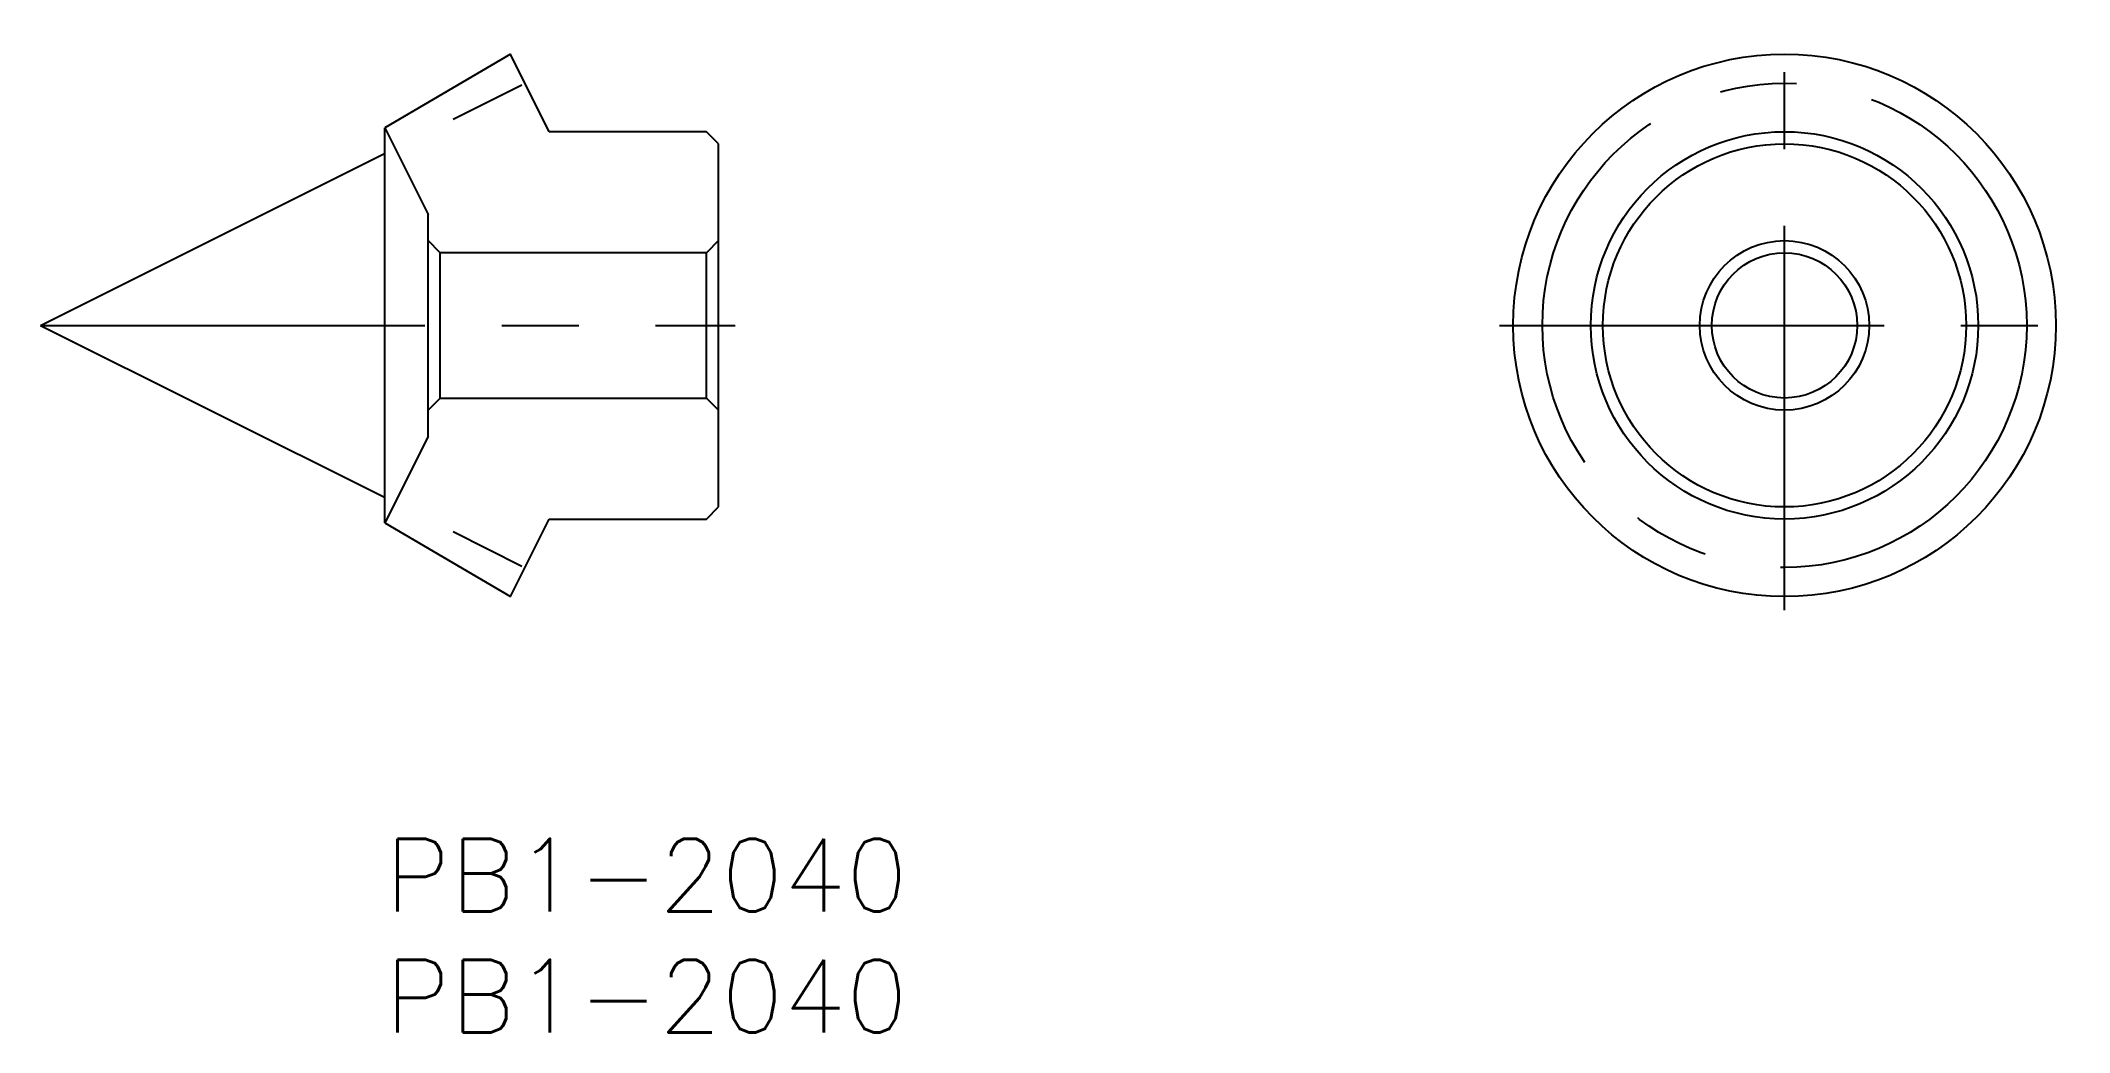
# Model space of a CAD drawing. Extents: x -14.2 to 69.6, y -8 to 33.
import ezdxf

# ---------------------------------------------------------------- set-up
doc = ezdxf.new("R2010")
doc.units = 0
doc.header["$LTSCALE"] = 0.5
doc.linetypes.add('CENTER', pattern=[50.8, 31.75, -6.35, 6.35, -6.35])
for name, color, linetype in [('MSM_CENTER', 1, 'CENTER'), ('MSM_CONTINUOUS', 7, 'CONTINUOUS'), ('MSM_PART_NUMBER', 7, 'CONTINUOUS')]:
    doc.layers.add(name, color=color, linetype=linetype)
doc.styles.get("Standard").update_dxf_attribs({"font": 'txt.shx', "height": 3, "bigfont": 'bigfont.shx'})

# ---------------------------------------------------------------- blocks, each defined once
blk = doc.blocks.new('*U17')
at = {"layer": 'MSM_PART_NUMBER'}
blk.add_text('PB1-2040', height=3, dxfattribs=at).set_placement((0, -3))
blk = doc.blocks.new('*U18')
at = {"layer": 'MSM_PART_NUMBER'}
blk.add_text('PB1-2040', height=3, dxfattribs=at).set_placement((0, -8))

msp = doc.modelspace()

# ---------------------------------------------------------------- linework, layer by layer
at = {"layer": 'MSM_CENTER'}
for p, q in [((57.801, 9.44), (57.801, 32.97)), ((-14.22, 21.205), (6.229, 31.429)), ((-14.22, 21.205), (14.469, 21.205)), ((-14.22, 21.205), (6.229, 10.981)), ((46.036, 21.205), (69.566, 21.205))]:
    msp.add_line(p, q, dxfattribs=at)
msp.add_circle((57.801, 21.205), 10, dxfattribs=at)
at = {"layer": 'MSM_CONTINUOUS'}
for p, q in [((5.18, 32.41), (0, 29.361)), ((6.78, 29.205), (5.18, 32.41)), ((0, 29.361), (1.78, 25.79)), ((0, 13.049), (0, 29.361)), ((13.28, 29.205), (6.78, 29.205)), ((13.78, 28.705), (13.28, 29.205)), ((13.78, 13.705), (13.78, 28.705)), ((1.78, 16.62), (1.78, 25.79)), ((2.28, 24.205), (1.78, 24.705)), ((13.78, 24.705), (13.28, 24.205)), ((13.28, 24.205), (2.28, 24.205)), ((2.28, 18.205), (2.28, 24.205)), ((13.28, 18.205), (13.28, 24.205)), ((1.78, 17.705), (2.28, 18.205)), ((2.28, 18.205), (13.28, 18.205)), ((13.28, 18.205), (13.78, 17.705)), ((1.78, 16.62), (0, 13.049)), ((13.28, 13.205), (13.78, 13.705)), ((0, 13.049), (5.18, 10)), ((5.18, 10), (6.78, 13.205)), ((6.78, 13.205), (13.28, 13.205))]:
    msp.add_line(p, q, dxfattribs=at)
for radius in [11.205, 8, 7.5, 3.5, 3]:
    msp.add_circle((57.801, 21.205), radius, dxfattribs=at)

# ---------------------------------------------------------------- block references
for name in ['*U17', '*U18']:
    msp.add_blockref(name, (0, 0), dxfattribs=at)

doc.saveas('drawing.dxf')
